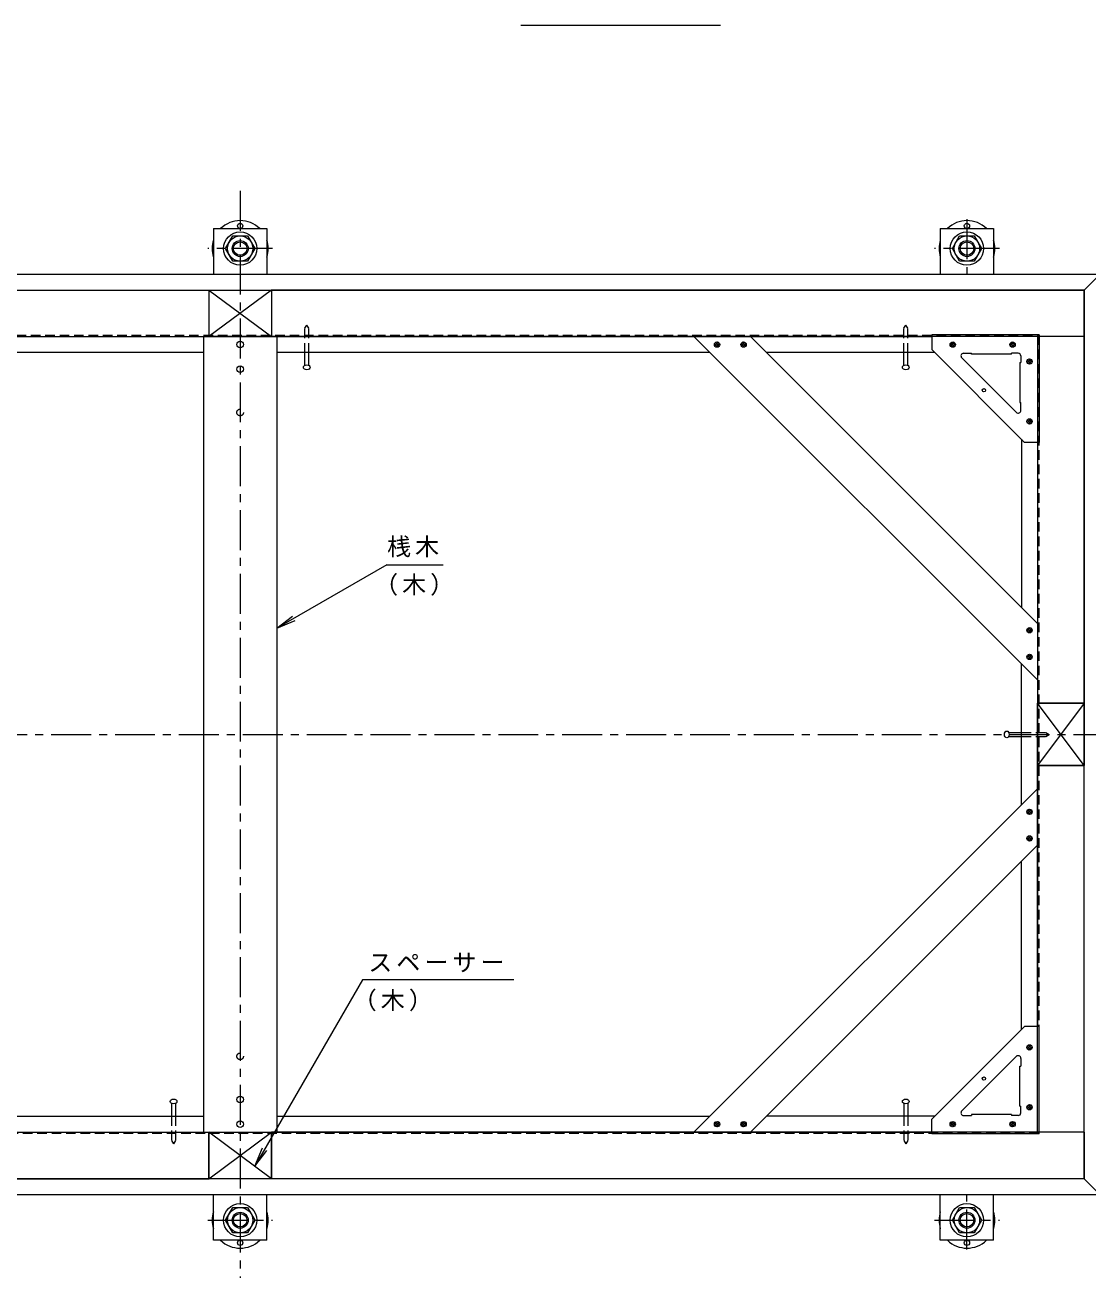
# Model space of a CAD drawing. Units: millimetres at full size, sheet at 1:6; details may follow other scales. Extents: x -1918 to 2320, y -1648 to 1656.
# Drawn here: x 602 to 1400, y -318 to 624 of the extents above; entities that cross this region are included whole.
import ezdxf

# ---------------------------------------------------------------- set-up
doc = ezdxf.new("R2010")
doc.units = ezdxf.units.MM
doc.header["$LTSCALE"] = 6
for name, pattern in [('CHAIN1', [8, 5, -1, 1, -1]), ('DASHED1', [1.8, 1.2, -0.6]), ('DASHED2', [3, 2, -1])]:
    doc.linetypes.add(name, pattern=pattern)
for name, color, linetype, lineweight in [('1-0_1-0ﾚｲﾔ', 4, 'Continuous', 9), ('1-1_1-1ﾚｲﾔ', 2, 'Continuous', 9), ('1-3_1-3ﾚｲﾔ', 4, 'Continuous', 9), ('1-5_1-5ﾚｲﾔ', 7, 'Continuous', 9), ('1-6_1-6ﾚｲﾔ', 6, 'Continuous', 9), ('1-8', 3, 'Continuous', 9), ('1-A', 3, 'Continuous', 9), ('1-B', 4, 'Continuous', 9), ('1-C', 4, 'Continuous', 9), ('1-D', 5, 'Continuous', 5), ('1-E', 3, 'Continuous', 9), ('9-5', 7, 'Continuous', 9)]:
    doc.layers.add(name, color=color, linetype=linetype, lineweight=lineweight)
doc.styles.add('ＭＳ ゴシック', font='')
doc.styles.get('ＭＳ ゴシック').set_extended_font_data('MS Gothic')

msp = doc.modelspace()

# ---------------------------------------------------------------- linework, layer by layer
at = {"layer": '1-0_1-0ﾚｲﾔ'}
for centre in [(763.397, 472.633), (1309.397, 472.633), (763.397, -291.767), (1309.397, -291.767)]:
    msp.add_circle(centre, 2, dxfattribs=at)
for centre, start, end in [((763.397, 455.633), 45.5852, 134.4148), ((1309.397, 455.633), 45.5852, 134.4148), ((763.397, 455.633), 162.24721, 197.75279), ((763.397, 455.633), 342.24721, 17.75279), ((1309.397, 455.633), 162.24721, 197.75279), ((1309.397, 455.633), 342.24721, 17.75279), ((763.397, -274.767), 162.24721, 197.75279), ((763.397, -274.767), 342.24721, 17.75279), ((1309.397, -274.767), 162.24721, 197.75279), ((1309.397, -274.767), 342.24721, 17.75279), ((763.397, -274.767), 225.5852, 314.4148), ((1309.397, -274.767), 225.5852, 314.4148)]:
    msp.add_arc(centre, 21, start, end, dxfattribs=at)
at = {"layer": '1-1_1-1ﾚｲﾔ', "color": 6, "linetype": 'CHAIN1'}
for p, q in [((763.397, 499.027), (763.397, -318.153)), ((93.364, 90.433), (1433.431, 90.433))]:
    msp.add_line(p, q, dxfattribs=at)
at = {"layer": '1-1_1-1ﾚｲﾔ', "linetype": 'DASHED1'}
for p, q in [((1363.398, 390.433), (1363.398, -209.567)), ((1363.398, -209.567), (163.397, -209.567))]:
    msp.add_line(p, q, dxfattribs=at)
msp.add_lwpolyline([(163.397, -209.567), (163.397, 390.433), (1363.398, 390.433)], dxfattribs=at)
at = {"layer": '1-3_1-3ﾚｲﾔ', "color": 2}
for p, q in [((117.397, 436.433), (1409.397, 436.433)), ((1397.398, 424.433), (1409.397, 436.433)), ((1397.397, -243.567), (1397.397, 424.433)), ((1397.398, -243.567), (129.397, -243.567)), ((1397.398, -243.567), (1409.397, -255.567)), ((1409.397, -255.567), (117.397, -255.567))]:
    msp.add_line(p, q, dxfattribs=at)
msp.add_lwpolyline([(117.397, 436.433), (129.397, 424.433), (1397.398, 424.433)], dxfattribs=at)
at = {"layer": '1-5_1-5ﾚｲﾔ'}
for p, q in [((873.458, 217.952), (915.977, 217.952)), ((790.897, 170.286), (804.756, 176.026)), ((774.365, -234.235), (783.497, -222.334))]:
    msp.add_line(p, q, dxfattribs=at)
for points in [[(873.458, 217.952), (790.897, 170.286), (802.798, 179.417)], [(969.078, -93.992), (855.334, -93.992), (774.365, -234.235), (780.105, -220.377)]]:
    msp.add_lwpolyline(points, dxfattribs=at)
at = {"layer": '1-6_1-6ﾚｲﾔ'}
for p, q in [((129.397, 424.433), (739.898, 424.433)), ((739.898, 424.433), (739.898, 389.433)), ((786.897, 424.433), (786.897, 389.433)), ((1397.397, 424.433), (786.897, 424.433)), ((1362.397, 389.433), (1362.397, 113.932)), ((1397.397, 389.433), (1397.397, 113.932)), ((1362.397, 113.932), (1397.397, 113.932)), ((1362.397, 66.933), (1397.397, 66.933)), ((1362.397, -208.567), (1362.397, 66.933)), ((1397.397, -208.567), (1397.397, 66.933)), ((129.397, -208.567), (739.898, -208.567)), ((739.898, -208.567), (739.898, -243.567)), ((786.897, -208.567), (786.897, -243.567)), ((1397.397, -208.567), (786.897, -208.567))]:
    msp.add_line(p, q, dxfattribs=at)
for points in [[(129.397, 424.433), (129.397, 389.433), (739.898, 389.433)], [(1397.397, 424.433), (1397.397, 389.433), (786.897, 389.433)], [(129.397, -208.567), (129.397, -243.567), (739.898, -243.567)], [(1397.397, -208.567), (1397.397, -243.567), (786.897, -243.567)]]:
    msp.add_lwpolyline(points, dxfattribs=at)
at = {"layer": '1-8', "linetype": 'DASHED1'}
for p, q in [((811.877, 395.789), (813.397, 398.143)), ((811.877, 377.433), (811.877, 395.789)), ((814.917, 395.789), (813.397, 398.143)), ((814.917, 377.433), (814.917, 395.789)), ((1261.877, 395.789), (1263.397, 398.143)), ((1261.877, 377.433), (1261.877, 395.789)), ((1264.917, 395.789), (1263.397, 398.143)), ((1264.917, 377.433), (1264.917, 395.789)), ((1350.398, 91.953), (1368.754, 91.953)), ((1350.398, 88.913), (1368.754, 88.913)), ((1368.754, 91.953), (1371.108, 90.433)), ((1368.754, 88.913), (1371.108, 90.433)), ((711.877, -196.567), (711.877, -214.923)), ((714.917, -196.567), (714.917, -214.923)), ((1261.877, -196.567), (1261.877, -214.923)), ((1264.917, -196.567), (1264.917, -214.923)), ((711.877, -214.923), (713.397, -217.277)), ((714.917, -214.923), (713.397, -217.277)), ((1261.877, -214.923), (1263.397, -217.277)), ((1264.917, -214.923), (1263.397, -217.277))]:
    msp.add_line(p, q, dxfattribs=at)
at = {"layer": '1-8'}
for p, q in [((811.877, 367.77), (811.877, 377.433)), ((814.917, 367.77), (814.917, 377.433)), ((1261.877, 367.77), (1261.877, 377.433)), ((1264.917, 367.77), (1264.917, 377.433)), ((1340.735, 91.953), (1350.398, 91.953)), ((1340.735, 88.913), (1350.398, 88.913)), ((711.877, -186.904), (711.877, -196.567)), ((714.917, -186.904), (714.917, -196.567)), ((1261.877, -186.904), (1261.877, -196.567)), ((1264.917, -186.904), (1264.917, -196.567))]:
    msp.add_line(p, q, dxfattribs=at)
for centre, major_axis in [((813.397, 366.344), (-2.525, 0)), ((1263.397, 366.344), (-2.525, 0)), ((1339.31, 90.433), (0, -2.525)), ((713.397, -185.479), (2.525, 0)), ((1263.397, -185.479), (-2.525, 0))]:
    msp.add_ellipse(centre, major_axis=major_axis, ratio=0.707058, dxfattribs=at)
at = {"layer": '1-A'}
for p, q in [((739.898, 424.433), (739.898, 389.433)), ((739.898, 424.433), (786.897, 389.433)), ((786.897, 424.433), (739.898, 389.433)), ((739.898, 424.433), (786.897, 424.433)), ((786.897, 424.433), (786.897, 389.433)), ((786.897, 389.433), (739.898, 389.433)), ((1282.898, 390.732), (1282.898, 379.732)), ((1363.698, 390.732), (1282.898, 390.732)), ((1363.698, 390.732), (1363.698, 309.932)), ((1352.698, 309.932), (1282.898, 379.732)), ((1306.911, 376.932), (1312.898, 376.932)), ((1312.898, 376.132), (1312.898, 376.932)), ((1347.898, 376.932), (1342.898, 376.932)), ((1342.898, 376.132), (1342.898, 376.932)), ((1305.497, 373.518), (1346.484, 332.531)), ((1342.898, 376.132), (1312.898, 376.132)), ((1349.098, 369.932), (1349.098, 339.932)), ((1349.098, 369.932), (1349.898, 369.932)), ((1349.898, 374.932), (1349.898, 369.932)), ((1349.098, 339.932), (1349.898, 339.932)), ((1349.898, 333.945), (1349.898, 339.932)), ((1363.698, 309.932), (1352.698, 309.932)), ((1397.398, 113.933), (1362.397, 113.933)), ((1397.398, 113.933), (1362.397, 66.933)), ((1397.398, 66.933), (1362.397, 113.933)), ((1362.397, 66.933), (1362.397, 113.933)), ((1397.398, 113.933), (1397.398, 66.933)), ((1397.398, 66.933), (1362.397, 66.933)), ((1352.698, -129.067), (1282.898, -198.867)), ((1363.698, -129.067), (1352.698, -129.067)), ((1363.698, -209.867), (1363.698, -129.067)), ((1305.497, -192.653), (1346.484, -151.666)), ((1349.098, -189.067), (1349.098, -159.067)), ((1349.098, -159.067), (1349.898, -159.067)), ((1349.898, -153.08), (1349.898, -159.067)), ((1306.911, -196.067), (1312.898, -196.067)), ((1342.898, -195.267), (1312.898, -195.267)), ((1312.898, -195.267), (1312.898, -196.067)), ((1342.898, -195.267), (1342.898, -196.067)), ((1347.898, -196.067), (1342.898, -196.067)), ((1349.098, -189.067), (1349.898, -189.067)), ((1349.898, -194.067), (1349.898, -189.067)), ((1282.898, -209.867), (1282.898, -198.867)), ((786.898, -243.567), (739.898, -208.567)), ((739.898, -243.567), (786.898, -208.567)), ((739.898, -243.567), (739.898, -208.567)), ((739.898, -208.567), (786.898, -208.567)), ((786.898, -243.567), (786.898, -208.567)), ((1363.698, -209.867), (1282.898, -209.867)), ((786.898, -243.567), (739.898, -243.567))]:
    msp.add_line(p, q, dxfattribs=at)
for centre in [(1322.094, 349.128), (1322.094, -168.263)]:
    msp.add_circle(centre, 1.25, dxfattribs=at)
for centre, start, end in [((1306.911, 374.932), 90, 224.99925), ((1347.898, 374.932), 0, 90), ((1347.898, 333.945), 225.00075, 0), ((1347.898, -153.08), 0, 134.99925), ((1306.911, -194.067), 135.00075, 270), ((1347.898, -194.067), 270, 0)]:
    msp.add_arc(centre, 2, start, end, dxfattribs=at)
at = {"layer": '1-B'}
for p, q in [((243.897, 389.432), (1282.898, 389.432)), ((735.897, 377.433), (410.49, 377.433)), ((1116.305, 377.433), (790.897, 377.433)), ((1285.198, 377.432), (1158.731, 377.432)), ((1350.398, 312.232), (1350.398, 185.766)), ((1362.398, 309.932), (1362.398, -129.067)), ((1350.398, 37.526), (1350.398, 143.34)), ((1350.398, -131.367), (1350.398, -4.901)), ((410.49, -196.567), (735.897, -196.567)), ((790.897, -196.567), (1116.305, -196.567)), ((1285.198, -196.567), (1158.731, -196.567)), ((243.897, -208.567), (1282.898, -208.567))]:
    msp.add_line(p, q, dxfattribs=at)
at = {"layer": '1-B', "color": 3}
for p, q in [((735.897, 389.433), (735.897, -208.558)), ((735.897, -208.558), (790.897, -208.558))]:
    msp.add_line(p, q, dxfattribs=at)
at = {"layer": '1-B', "color": 6}
for p, q in [((1104.304, 389.433), (1146.731, 389.433)), ((1104.304, 389.433), (1362.399, 131.339)), ((1146.731, 389.433), (1362.399, 173.765)), ((1362.399, 173.765), (1362.399, 131.339)), ((1146.731, -208.567), (1362.399, 7.1)), ((1104.304, -208.567), (1146.731, -208.567))]:
    msp.add_line(p, q, dxfattribs=at)
at = {"layer": '1-B', "color": 3}
msp.add_lwpolyline([(735.897, 389.433), (790.897, 389.433), (790.897, -208.567)], dxfattribs=at)
at = {"layer": '1-B', "color": 6}
msp.add_lwpolyline([(1104.304, -208.567), (1362.399, 49.527), (1362.399, 7.1)], dxfattribs=at)
at = {"layer": '1-B'}
for centre in [(763.374, 383.432), (763.374, 364.933), (763.374, -184.067), (763.374, -202.567)]:
    msp.add_circle(centre, 2.5, dxfattribs=at)
at = {"layer": '1-B', "linetype": 'DASHED2'}
for centre in [(763.374, 332.432), (763.374, -151.567)]:
    msp.add_circle(centre, 2.5, dxfattribs=at)
at = {"layer": '1-C'}
for p, q in [((1121.166, 385.381), (1119.67, 383.885)), ((1122.164, 381.509), (1119.694, 383.979)), ((1122.636, 385.154), (1119.897, 382.415)), ((1123.183, 382.187), (1120.373, 384.997)), ((1123.439, 384.26), (1120.791, 381.612)), ((1123.618, 383.449), (1121.635, 385.432)), ((1123.4, 382.524), (1122.527, 381.651)), ((1141.166, 385.381), (1139.67, 383.885)), ((1142.164, 381.509), (1139.694, 383.979)), ((1142.636, 385.154), (1139.897, 382.415)), ((1143.183, 382.187), (1140.373, 384.997)), ((1143.439, 384.26), (1140.791, 381.612)), ((1143.618, 383.449), (1141.635, 385.432)), ((1143.4, 382.524), (1142.527, 381.651)), ((1298.681, 381.432), (1296.698, 383.416)), ((1296.75, 383.885), (1298.246, 385.38)), ((1296.976, 382.414), (1299.716, 385.154)), ((1299.944, 381.867), (1297.133, 384.678)), ((1297.871, 381.612), (1300.519, 384.26)), ((1300.622, 382.886), (1298.152, 385.356)), ((1299.607, 381.651), (1300.48, 382.523)), ((1343.681, 381.432), (1341.698, 383.416)), ((1341.75, 383.885), (1343.246, 385.38)), ((1341.976, 382.414), (1344.716, 385.154)), ((1344.943, 381.867), (1342.133, 384.678)), ((1342.871, 381.612), (1345.519, 384.26)), ((1345.621, 382.886), (1343.152, 385.356)), ((1344.607, 381.651), (1345.48, 382.523)), ((1356.382, 368.732), (1354.398, 370.716)), ((1354.45, 371.185), (1355.946, 372.68)), ((1354.677, 369.714), (1357.416, 372.454)), ((1357.644, 369.167), (1354.833, 371.978)), ((1355.57, 368.911), (1358.219, 371.56)), ((1358.322, 370.186), (1355.852, 372.656)), ((1357.307, 368.951), (1358.18, 369.823)), ((1356.382, 323.732), (1354.398, 325.716)), ((1354.45, 326.185), (1355.946, 327.681)), ((1354.677, 324.715), (1357.416, 327.454)), ((1357.644, 324.168), (1354.833, 326.978)), ((1355.57, 323.912), (1358.219, 326.56)), ((1358.322, 325.186), (1355.852, 327.657)), ((1357.307, 323.951), (1358.18, 324.823)), ((1356.945, 170.577), (1354.475, 168.107)), ((1357.416, 166.931), (1354.677, 169.671)), ((1357.963, 169.898), (1355.153, 167.088)), ((1358.219, 167.825), (1355.571, 170.473)), ((1358.18, 169.561), (1357.307, 170.434)), ((1355.946, 166.704), (1354.45, 168.201)), ((1358.398, 168.636), (1356.415, 166.653)), ((1355.946, 146.704), (1354.45, 148.201)), ((1356.945, 150.577), (1354.475, 148.107)), ((1357.416, 146.931), (1354.677, 149.671)), ((1357.963, 149.898), (1355.153, 147.088)), ((1358.219, 147.825), (1355.571, 150.473)), ((1358.399, 148.636), (1356.415, 146.653)), ((1358.18, 149.561), (1357.307, 150.434)), ((1355.946, 34.161), (1354.45, 32.665)), ((1356.945, 30.289), (1354.475, 32.759)), ((1357.416, 33.934), (1354.677, 31.195)), ((1357.963, 30.967), (1355.153, 33.777)), ((1358.219, 33.04), (1355.571, 30.392)), ((1358.399, 32.229), (1356.415, 34.213)), ((1358.18, 31.304), (1357.307, 30.431)), ((1355.946, 14.161), (1354.45, 12.665)), ((1356.945, 10.289), (1354.475, 12.759)), ((1357.416, 13.934), (1354.677, 11.195)), ((1357.963, 10.967), (1355.153, 13.777)), ((1358.219, 13.04), (1355.571, 10.392)), ((1358.398, 12.229), (1356.415, 14.213)), ((1358.18, 11.304), (1357.307, 10.431)), ((1356.382, -142.867), (1354.398, -144.851)), ((1354.45, -145.319), (1355.946, -146.815)), ((1354.677, -143.849), (1357.416, -146.589)), ((1357.644, -143.302), (1354.833, -146.113)), ((1355.57, -143.046), (1358.219, -145.694)), ((1358.322, -144.321), (1355.852, -146.791)), ((1357.307, -143.085), (1358.18, -143.958)), ((1356.382, -187.867), (1354.398, -189.85)), ((1357.644, -188.302), (1354.833, -191.112)), ((1355.57, -188.046), (1358.219, -190.694)), ((1357.307, -188.085), (1358.18, -188.958)), ((1354.45, -190.319), (1355.946, -191.815)), ((1354.677, -188.849), (1357.416, -191.588)), ((1358.322, -189.321), (1355.852, -191.791)), ((1121.166, -204.515), (1119.67, -203.019)), ((1122.164, -200.643), (1119.694, -203.113)), ((1122.636, -204.289), (1119.897, -201.549)), ((1123.183, -201.322), (1120.373, -204.132)), ((1123.439, -203.395), (1120.791, -200.746)), ((1123.618, -202.584), (1121.635, -204.567)), ((1123.4, -201.659), (1122.527, -200.786)), ((1141.166, -204.515), (1139.67, -203.019)), ((1142.164, -200.643), (1139.694, -203.113)), ((1142.636, -204.289), (1139.897, -201.549)), ((1143.183, -201.322), (1140.373, -204.132)), ((1143.439, -203.395), (1140.791, -200.746)), ((1143.618, -202.584), (1141.635, -204.567)), ((1143.4, -201.659), (1142.527, -200.786)), ((1298.681, -200.567), (1296.698, -202.55)), ((1296.75, -203.019), (1298.246, -204.515)), ((1296.976, -201.549), (1299.716, -204.288)), ((1299.944, -201.002), (1297.133, -203.812)), ((1297.871, -200.746), (1300.519, -203.394)), ((1300.622, -202.021), (1298.152, -204.491)), ((1299.607, -200.785), (1300.48, -201.658)), ((1343.681, -200.567), (1341.698, -202.55)), ((1341.75, -203.019), (1343.246, -204.515)), ((1341.976, -201.549), (1344.716, -204.288)), ((1344.943, -201.002), (1342.133, -203.812)), ((1342.871, -200.746), (1345.519, -203.394)), ((1345.621, -202.021), (1343.152, -204.491)), ((1344.607, -200.785), (1345.48, -201.658))]:
    msp.add_line(p, q, dxfattribs=at)
for centre in [(1121.618, 383.433), (1141.618, 383.433), (1298.698, 383.432), (1343.698, 383.432), (1356.398, 370.732), (1356.398, 325.732), (1356.399, 168.653), (1356.399, 148.653), (1356.399, 32.213), (1356.399, 12.213), (1356.398, -144.867), (1356.398, -189.867), (1121.618, -202.567), (1141.618, -202.567), (1298.698, -202.567), (1343.698, -202.567)]:
    msp.add_circle(centre, 2, dxfattribs=at)
at = {"layer": '1-D'}
for points in [[(757.913, 446.133), (752.428, 455.633), (757.913, 465.133), (768.882, 465.133), (774.367, 455.633), (768.882, 446.133)], [(1303.913, 446.133), (1298.428, 455.633), (1303.913, 465.133), (1314.882, 465.133), (1320.367, 455.633), (1314.882, 446.133)], [(768.882, -265.267), (774.367, -274.767), (768.882, -284.267), (757.913, -284.267), (752.428, -274.767), (757.913, -265.267)], [(1314.882, -265.267), (1320.367, -274.767), (1314.882, -284.267), (1303.913, -284.267), (1298.428, -274.767), (1303.913, -265.267)]]:
    msp.add_lwpolyline(points, close=True, dxfattribs=at)
for centre, radius in [((763.397, 455.633), 12.5), ((763.397, 455.633), 9.5), ((763.397, 455.633), 6), ((1309.397, 455.633), 12.5), ((1309.397, 455.633), 9.5), ((1309.397, 455.633), 6), ((763.397, 455.633), 5.053), ((1309.397, 455.633), 5.053), ((763.397, -274.767), 12.5), ((1309.397, -274.767), 12.5), ((763.397, -274.767), 9.5), ((763.397, -274.767), 6), ((763.397, -274.767), 5.053), ((1309.397, -274.767), 9.5), ((1309.397, -274.767), 6), ((1309.397, -274.767), 5.053)]:
    msp.add_circle(centre, radius, dxfattribs=at)
at = {"layer": '1-E', "linetype": 'CHAIN1'}
for p, q in [((1309.397, 477.606), (1309.397, 436.433)), ((787.775, 455.633), (739.02, 455.633)), ((1333.775, 455.633), (1285.02, 455.633)), ((1309.397, -296.74), (1309.397, -255.567)), ((739.02, -274.767), (787.775, -274.767)), ((1285.02, -274.767), (1333.775, -274.767))]:
    msp.add_line(p, q, dxfattribs=at)
at = {"layer": '1-E'}
for p, q in [((743.397, 470.633), (783.397, 470.633)), ((743.397, 470.633), (743.397, 436.433)), ((783.397, 470.633), (783.397, 436.433)), ((1289.397, 470.633), (1329.397, 470.633)), ((1289.397, 470.633), (1289.397, 436.433)), ((1329.397, 470.633), (1329.397, 436.433)), ((743.397, -289.767), (743.397, -255.567)), ((783.397, -289.767), (783.397, -255.567)), ((1289.397, -289.767), (1289.397, -255.567)), ((1329.397, -289.767), (1329.397, -255.567)), ((783.397, -289.767), (743.397, -289.767)), ((1329.397, -289.767), (1289.397, -289.767))]:
    msp.add_line(p, q, dxfattribs=at)
at = {"layer": '9-5'}
msp.add_line((974.18, 623.627), (1124.18, 623.627), dxfattribs=at)

# ---------------------------------------------------------------- texts
at = {"layer": '1-5_1-5ﾚｲﾔ', "char_height": 13.2, "attachment_point": 7, "style": 'ＭＳ ゴシック'}
for s, insert in [('\\T1.17;桟木', (873.748, 223.574)), ('\\T1.17;（木）', (864.029, 194.666)), ('\\T1.17;スペーサー', (859.692, -88.37)), ('\\T1.17;（木）', (847.981, -117.715))]:
    msp.add_mtext(s, dxfattribs=dict(at, insert=insert))

doc.saveas('drawing.dxf')
